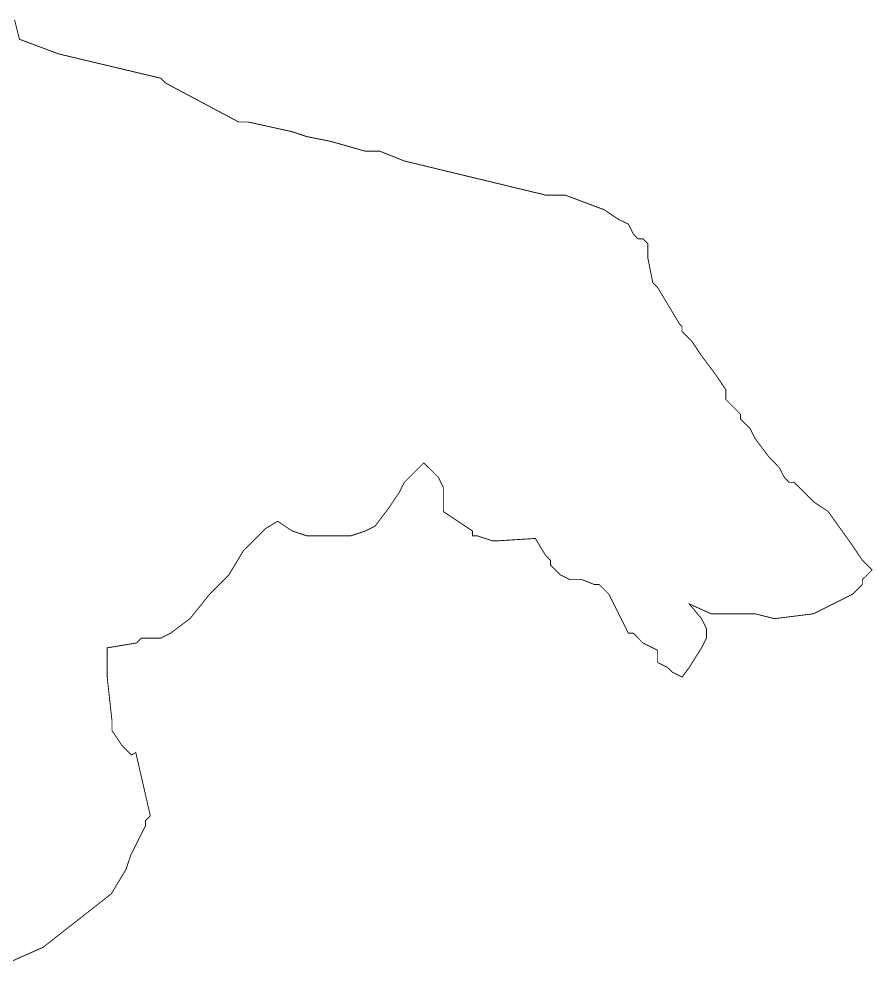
# Model space of a CAD drawing. Header units: metres. Extents: x 338140 to 341986, y 1766889 to 1770715.
# Drawn here: x 340063 to 341986, y 1767408 to 1769589 of the extents above; entities that cross this region are included whole.
import ezdxf

# ---------------------------------------------------------------- set-up
doc = ezdxf.new("R2010")
doc.units = ezdxf.units.M

msp = doc.modelspace()

# ---------------------------------------------------------------- linework, layer by layer
at = {"color": 6, "const_width": 2}
msp.add_lwpolyline([(340052.3, 1769588.1), (340063.3, 1769544.2), (340151.1, 1769511.3), (340381.6, 1769456.4), (340392.6, 1769445.4), (340557.3, 1769357.6), (340579.2, 1769357.6), (340678, 1769335.7), (340711, 1769324.7), (340765.9, 1769313.7), (340842.7, 1769291.7), (340875.6, 1769291.7), (340930.5, 1769269.8), (341248.9, 1769192.9), (341292.8, 1769192.9), (341380.6, 1769160), (341413.5, 1769138), (341435.5, 1769127.1), (341446.5, 1769105.1), (341457.5, 1769094.1), (341468.4, 1769094.1), (341479.4, 1769083.1), (341479.4, 1769050.2), (341490.4, 1768995.3), (341501.4, 1768984.4), (341550.8, 1768902), (341556.3, 1768896.5), (341556.3, 1768885.5), (341578.2, 1768863.6), (341600.2, 1768830.7), (341633.1, 1768786.7), (341655.1, 1768753.8), (341655.1, 1768731.8), (341688, 1768698.9), (341688, 1768687.9), (341710, 1768666), (341721, 1768644), (341753.9, 1768600.1), (341775.8, 1768578.1), (341786.8, 1768556.2), (341797.8, 1768545.2), (341808.8, 1768545.2), (341852.7, 1768501.3), (341885.6, 1768479.4), (341940.5, 1768402.5), (341962.5, 1768369.6), (341984.4, 1768347.6), (341962.5, 1768325.7), (341962.5, 1768314.7), (341940.5, 1768292.7), (341852.7, 1768248.8), (341764.9, 1768237.8), (341721, 1768248.8), (341622.1, 1768248.8), (341572.7, 1768270.8), (341600.2, 1768237.8), (341611.2, 1768215.9), (341611.2, 1768193.9), (341600.2, 1768172), (341572.7, 1768128), (341556.3, 1768106.1), (341534.3, 1768117.1), (341523.3, 1768128), (341501.4, 1768139), (341501.4, 1768166.5), (341468.4, 1768182.9), (341446.5, 1768204.9), (341435.5, 1768204.9), (341391.6, 1768292.7), (341369.7, 1768314.7), (341358.7, 1768314.7), (341331.2, 1768325.7), (341303.8, 1768325.7), (341281.8, 1768336.6), (341259.9, 1768358.6), (341259.9, 1768369.6), (341248.9, 1768380.6), (341225.6, 1768418.7), (341144.6, 1768413.5), (341128.1, 1768413.5), (341095.2, 1768424.5), (341084.2, 1768424.5), (341084.2, 1768435.4), (341018.3, 1768479.4), (341018.3, 1768534.3), (341007.4, 1768556.2), (340974.4, 1768589.1), (340930.5, 1768545.2), (340919.6, 1768523.3), (340897.6, 1768490.3), (340864.7, 1768446.4), (340842.7, 1768435.4), (340809.8, 1768424.5), (340711, 1768424.5), (340678, 1768435.4), (340645.1, 1768457.4), (340617.7, 1768440.9), (340568.2, 1768391.5), (340535.3, 1768336.6), (340492.5, 1768293.8), (340447.5, 1768237.8), (340403.6, 1768204.9), (340381.6, 1768193.9), (340337.7, 1768193.9), (340326.7, 1768182.9), (340260.9, 1768172), (340260.9, 1768106.1), (340271.8, 1768007.3), (340271.8, 1767985.3), (340293.8, 1767952.4), (340315.8, 1767930.4), (340325.4, 1767935.8), (340358.2, 1767793.1), (340347.2, 1767782.1), (340347.2, 1767771.1), (340314.3, 1767705.3), (340303.3, 1767672.4), (340270.3, 1767617.5), (340116.6, 1767496.8), (339919, 1767409)], dxfattribs=at)

doc.saveas('drawing.dxf')
